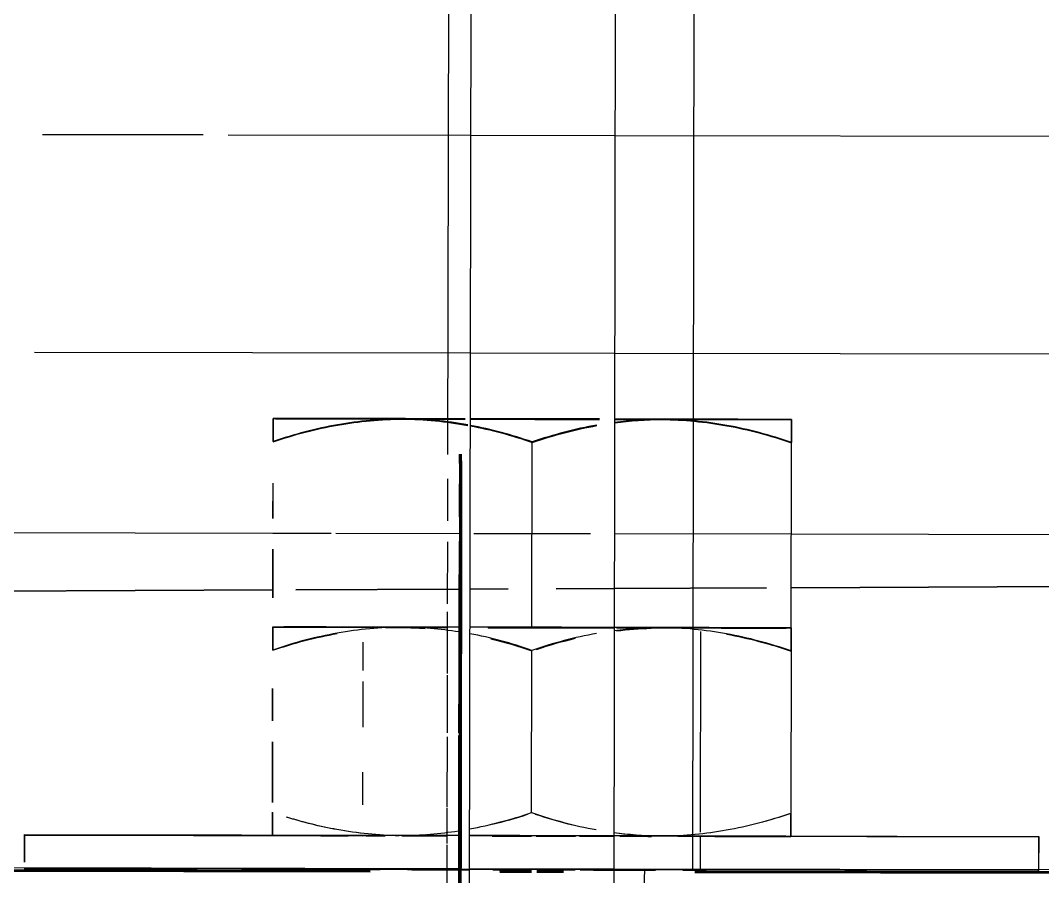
# Model space of a CAD drawing. Header units: metres. Extents: x -354 to -91, y 3 to 562.
# Drawn here: x -224.0446 to -223.9539, y 509.6178 to 509.6938 of the extents above; entities that cross this region are included whole.
import ezdxf

# ---------------------------------------------------------------- set-up
doc = ezdxf.new("R2010")
doc.units = ezdxf.units.M
doc.layers.add('A-GENM', color=7, linetype='Continuous', lineweight=25)

# ---------------------------------------------------------------- blocks, each defined once
blk = doc.blocks.new('T2DPAA-T2D-C3S-RW-M2D-100010_dwg-40802999-DRG-2873034 - CONSTRUCTION SEQUENCE STAGE A8')
at = {"color": 254, "lineweight": 25, "true_color": 0xd0d0d0}
for p, q in [((26.87059, -639.740312), (26.860722, -639.702916)), ((26.873854, -639.752683), (26.87059, -639.740312)), ((26.921536, -639.933394), (26.873854, -639.752683))]:
    blk.add_line(p, q, dxfattribs=at)
blk = doc.blocks.new('T2DPAA-T2D-PWC-RW-M2D-100010_RoadDesign_rvt-1-DRG-2873034 - CONSTRUCTION SEQUENCE STAGE A8')
at = {"color": 254, "lineweight": 25, "true_color": 0xd0d0d0, "rotation": 75.11694444444437}
blk.add_blockref('T2DPAA-T2D-C3S-RW-M2D-100010_dwg-40802999-DRG-2873034 - CONSTRUCTION SEQUENCE STAGE A8', (-1722.337041, 648.010456), dxfattribs=at)
blk = doc.blocks.new('T2D Feature Wall Adaptive V6 - 1_160 Slope-67396104-DRG-2873034 - CONSTRUCTION SEQUENCE STAGE A8')
at = {"layer": 'A-GENM', "color": 253, "true_color": 0xa3a3a3}
for p, q in [((-0.025352, 0.356558), (-0.025335, 0.526335)), ((0.009996, 0.372267), (0.009996, 0.476267)), ((0.009996, 0.356562), (0.009996, 0.372267)), ((-0.025353, 0.343767), (-0.025352, 0.356558)), ((0.009996, 0.344092), (0.009996, 0.354441)), ((-0.025355, 0.322228), (-0.025353, 0.343767)), ((0.009996, 0.331862), (0.009996, 0.342792)), ((0.009996, 0.326267), (0.009996, 0.331446)), ((0.009996, 0.290926), (0.009996, 0.326267)), ((-0.025357, 0.305748), (-0.025355, 0.320004))]:
    blk.add_line(p, q, dxfattribs=at)
blk = doc.blocks.new('Adaptive point Fascia Panel Bracket - Type T04-68494825-DRG-2873034 - CONSTRUCTION SEQUENCE STAGE A8')
at = {"layer": 'A-GENM', "color": 253, "true_color": 0xa3a3a3}
for p, q in [((-1097.151598, 509.639893), (-1097.151568, 509.656339)), ((-1097.151594, 509.639893), (-1097.151565, 509.656291)), ((-1097.128597, 509.63984), (-1097.128568, 509.656286)), ((-1097.128595, 509.63984), (-1097.128566, 509.656262)), ((-1097.174574, 509.652674), (-1097.17458, 509.649553)), ((-1097.174578, 509.649553), (-1097.174572, 509.652674)), ((-1097.174584, 509.64682), (-1097.174592, 509.642508)), ((-1097.17459, 509.642508), (-1097.174583, 509.64682)), ((-1097.174597, 509.639922), (-1097.174595, 509.639898)), ((-1097.158081, 509.639901), (-1097.174597, 509.639922)), ((-1097.174595, 509.639898), (-1097.166596, 509.63988)), ((-1097.164586, 509.639875), (-1097.162203, 509.639869)), ((-1097.151598, 509.639893), (-1097.157099, 509.6399)), ((-1097.155477, 509.639854), (-1097.151598, 509.639845)), ((-1097.144302, 509.639876), (-1097.151598, 509.639893)), ((-1097.151594, 509.639845), (-1097.147715, 509.63984)), ((-1097.147713, 509.63984), (-1097.144302, 509.639836)), ((-1097.128597, 509.63984), (-1097.144302, 509.639876)), ((-1097.144095, 509.639836), (-1097.14099, 509.639832)), ((-1097.140989, 509.639832), (-1097.138606, 509.639829)), ((-1097.136596, 509.639826), (-1097.128597, 509.639816)), ((-1097.128595, 509.639816), (-1097.128597, 509.63984)), ((-1097.136628, 509.62169), (-1097.136597, 509.639527)), ((-1097.166598, 509.638558), (-1097.166603, 509.636049)), ((-1097.151627, 509.623447), (-1097.151601, 509.637839)), ((-1097.151623, 509.623447), (-1097.151598, 509.637791)), ((-1097.1286, 509.637786), (-1097.128626, 509.623395)), ((-1097.128599, 509.637762), (-1097.128624, 509.623395)), ((-1097.174606, 509.63446), (-1097.174612, 509.631574)), ((-1097.17461, 509.631574), (-1097.174605, 509.634461)), ((-1097.166604, 509.635074), (-1097.166612, 509.631022)), ((-1097.174615, 509.629726), (-1097.174624, 509.624331)), ((-1097.174623, 509.624331), (-1097.174613, 509.629726)), ((-1097.166619, 509.627027), (-1097.166624, 509.624122)), ((-1097.196632, 509.62149), (-1097.196636, 509.619031)), ((-1097.196632, 509.62149), (-1097.15812, 509.621421)), ((-1097.196626, 509.621408), (-1097.196632, 509.62149)), ((-1097.19663, 509.619031), (-1097.196626, 509.621408)), ((-1097.166664, 509.621355), (-1097.196626, 509.621408)), ((-1097.157132, 509.62142), (-1097.144333, 509.621397)), ((-1097.15163, 509.621328), (-1097.15511, 509.621335)), ((-1097.147748, 509.621321), (-1097.151227, 509.621328)), ((-1097.144333, 509.621315), (-1097.147373, 509.621321)), ((-1097.144333, 509.621397), (-1097.106632, 509.62133)), ((-1097.141023, 509.62131), (-1097.143808, 509.621314)), ((-1097.106632, 509.621248), (-1097.13714, 509.621303)), ((-1097.136634, 509.61841), (-1097.136629, 509.621383)), ((-1097.106632, 509.62133), (-1097.106637, 509.618357)), ((-1097.106626, 509.621248), (-1097.106632, 509.62133)), ((-1097.106631, 509.618357), (-1097.106626, 509.621248)), ((-1097.158126, 509.618449), (-1097.236639, 509.618588)), ((-1097.165942, 509.618141), (-1097.23663, 509.618266)), ((-1097.236405, 509.618366), (-1097.165942, 509.618241)), ((-1097.165943, 509.618303), (-1097.236264, 509.618428)), ((-1097.196637, 509.61849), (-1097.196631, 509.618408)), ((-1097.158126, 509.618421), (-1097.196637, 509.61849)), ((-1097.196631, 509.618408), (-1097.165943, 509.618354)), ((-1097.162635, 509.618401), (-1097.162633, 509.618376)), ((-1097.144338, 509.618424), (-1097.157138, 509.618447)), ((-1097.144338, 509.618397), (-1097.157138, 509.61842)), ((-1097.15448, 509.618333), (-1097.151635, 509.618328)), ((-1097.151635, 509.618278), (-1097.154467, 509.618283)), ((-1097.154456, 509.61822), (-1097.151635, 509.618215)), ((-1097.151636, 509.618115), (-1097.154439, 509.61812)), ((-1097.151168, 509.618328), (-1097.148786, 509.618323)), ((-1097.148786, 509.618273), (-1097.151167, 509.618277)), ((-1097.151165, 509.618214), (-1097.148786, 509.61821)), ((-1097.148786, 509.61811), (-1097.151163, 509.618114)), ((-1096.916639, 509.618019), (-1097.144338, 509.618424)), ((-1097.141049, 509.618391), (-1097.144338, 509.618397)), ((-1097.106637, 509.61833), (-1097.141049, 509.618391)), ((-1097.140633, 509.618337), (-1097.140635, 509.618362)), ((-1097.137146, 509.618303), (-1097.106631, 509.618248)), ((-1097.03623, 509.618072), (-1097.137146, 509.618252)), ((-1097.137146, 509.618189), (-1097.015943, 509.617974)), ((-1097.015942, 509.617874), (-1097.137146, 509.618089)), ((-1097.106631, 509.618248), (-1097.106637, 509.61833))]:
    blk.add_line(p, q, dxfattribs=at)
for centre, major_axis, start_param, end_param in [((-1097.151563, 509.658369), (-0.023, 0.000041), 6.021451, 6.281616), ((-1097.151563, 509.658369), (-0.023, 0.000041), 0.000065, 0.261865), ((-1097.151563, 509.658369), (-0.023, 0.000041), 5.759652, 6.021451), ((-1097.151563, 509.658369), (-0.023, 0.000041), 0.261865, 0.523664), ((-1097.151563, 509.658369), (-0.023, 0.000041), 5.497852, 5.759652), ((-1097.151563, 509.658369), (-0.023, 0.000041), 0.523664, 0.785463), ((-1097.151563, 509.658369), (-0.023, 0.000041), 5.236053, 5.497852), ((-1097.151563, 509.658369), (-0.023, 0.000041), 0.785463, 1.047263), ((-1097.151563, 509.658369), (-0.023, 0.000041), 5.141965, 5.236053), ((-1097.151563, 509.658369), (-0.023, 0.000041), 1.047263, 1.141227), ((-1097.151563, 509.658369), (-0.023, 0.000041), 4.974254, 5.141965), ((-1097.151563, 509.658369), (-0.023, 0.000041), 1.141227, 1.309062), ((-1097.151563, 509.658369), (-0.023, 0.000041), 4.450655, 4.954377), ((-1097.151563, 509.658369), (-0.023, 0.000041), 1.328811, 1.832661), ((-1097.151563, 509.658369), (-0.023, 0.000041), 1.895816, 2.09446), ((-1097.151563, 509.658369), (-0.023, 0.000041), 4.188856, 4.387367), ((-1097.151563, 509.658369), (-0.023, 0.000041), 3.927056, 4.188856), ((-1097.151563, 509.658369), (-0.023, 0.000041), 2.09446, 2.35626), ((-1097.151563, 509.658369), (-0.023, 0.000041), 3.665257, 3.927056), ((-1097.151563, 509.658369), (-0.023, 0.000041), 2.35626, 2.618059), ((-1097.151563, 509.658369), (-0.023, 0.000041), 3.403457, 3.665257), ((-1097.151563, 509.658369), (-0.023, 0.000041), 2.618059, 2.879859), ((-1097.151563, 509.658369), (-0.023, 0.000041), 3.143162, 3.403457), ((-1097.151563, 509.658369), (-0.023, 0.000041), 2.879859, 3.141658), ((-1097.151596, 509.639869), (-0.023, 0.000041), 6.021451, 6.281616), ((-1097.151596, 509.639869), (-0.023, 0.000041), 0.000065, 0.261865), ((-1097.151596, 509.639869), (-0.023, 0.000041), 5.759652, 6.021451), ((-1097.151596, 509.639869), (-0.023, 0.000041), 0.261865, 0.523664), ((-1097.151596, 509.639869), (-0.023, 0.000041), 5.497852, 5.759652), ((-1097.151596, 509.639869), (-0.023, 0.000041), 0.523664, 0.785463), ((-1097.151596, 509.639869), (-0.023, 0.000041), 5.236053, 5.497852), ((-1097.151596, 509.639869), (-0.015, 0.000027), 5.759652, 6.283185), ((-1097.151596, 509.639869), (-0.015, 0.000027), 6.021451, 6.283185), ((-1097.151596, 509.639869), (-0.015, 0.000027), 0.000065, 0.261865), ((-1097.151596, 509.639869), (-0.015, 0.000027), 0.000065, 0.261865), ((-1097.151596, 509.639869), (-0.015, 0.000027), 5.759652, 6.021451), ((-1097.151596, 509.639869), (-0.015, 0.000027), 0.261865, 0.523664), ((-1097.151596, 509.639869), (-0.015, 0.000027), 0.261865, 0.523664), ((-1097.151596, 509.639869), (-0.015, 0.000027), 5.497852, 5.759652), ((-1097.151596, 509.639869), (-0.015, 0.000027), 5.497852, 5.759652), ((-1097.151596, 509.639869), (-0.015, 0.000027), 0.523664, 0.785315), ((-1097.151596, 509.639869), (-0.015, 0.000027), 0.523664, 0.785315), ((-1097.151596, 509.639869), (-0.023, 0.000041), 5.140412, 5.236053), ((-1097.151596, 509.639869), (-0.023, 0.000041), 1.047263, 1.142779), ((-1097.151596, 509.639869), (-0.015, 0.000027), 5.236053, 5.497852), ((-1097.151596, 509.639869), (-0.015, 0.000027), 5.236053, 5.497852), ((-1097.151596, 509.639869), (-0.015, 0.000027), 0.785463, 1.047263), ((-1097.151596, 509.639869), (-0.015, 0.000027), 0.785463, 1.047263), ((-1097.151596, 509.639869), (-0.023, 0.000041), 4.999323, 5.140412), ((-1097.151596, 509.639869), (-0.023, 0.000041), 4.712464, 4.9544), ((-1097.151596, 509.639869), (-0.023, 0.000041), 1.400101, 1.570723), ((-1097.151596, 509.639869), (-0.015, 0.000027), 4.712504, 4.974254), ((-1097.151596, 509.639869), (-0.015, 0.000027), 4.712504, 4.974254), ((-1097.151596, 509.639869), (-0.015, 0.000027), 1.309062, 1.570683), ((-1097.151596, 509.639869), (-0.015, 0.000027), 1.309062, 1.570683), ((-1097.151596, 509.639869), (-0.023, 0.000041), 4.450655, 4.712454), ((-1097.151596, 509.639869), (-0.015, 0.000027), 4.450655, 4.712454), ((-1097.151596, 509.639869), (-0.015, 0.000027), 4.450655, 4.712454), ((-1097.151596, 509.639869), (-0.015, 0.000027), 1.570862, 1.832537), ((-1097.151596, 509.639869), (-0.015, 0.000027), 1.570862, 1.832537), ((-1097.151596, 509.639869), (-0.023, 0.000041), 1.570862, 1.741497), ((-1097.151596, 509.639869), (-0.015, 0.000027), 4.203681, 4.450655), ((-1097.151596, 509.639869), (-0.015, 0.000027), 4.203681, 4.450655), ((-1097.151596, 509.639869), (-0.015, 0.000027), 1.832661, 2.079511), ((-1097.151596, 509.639869), (-0.015, 0.000027), 1.832661, 2.079511), ((-1097.151596, 509.639869), (-0.023, 0.000041), 4.188856, 4.387279), ((-1097.151596, 509.639869), (-0.015, 0.000027), 3.665257, 4.188856), ((-1097.151596, 509.639869), (-0.015, 0.000027), 3.665257, 4.188856), ((-1097.151596, 509.639869), (-0.015, 0.000027), 2.09446, 2.356146), ((-1097.151596, 509.639869), (-0.015, 0.000027), 2.09446, 2.356146), ((-1097.151596, 509.639869), (-0.023, 0.000041), 1.905654, 2.052203), ((-1097.151596, 509.639869), (-0.015, 0.000027), 2.35626, 2.617954), ((-1097.151596, 509.639869), (-0.015, 0.000027), 2.35626, 2.617954), ((-1097.151596, 509.639869), (-0.023, 0.000041), 3.927056, 4.188856), ((-1097.151596, 509.639869), (-0.015, 0.000027), 3.141658, 3.665257), ((-1097.151596, 509.639869), (-0.015, 0.000027), 3.141658, 3.665257), ((-1097.151596, 509.639869), (-0.015, 0.000027), 2.618059, 2.879859), ((-1097.151596, 509.639869), (-0.015, 0.000027), 2.618059, 2.879859), ((-1097.151596, 509.639869), (-0.015, 0.000027), 2.879859, 3.141593), ((-1097.151596, 509.639869), (-0.015, 0.000027), 2.879859, 3.141593), ((-1097.151596, 509.639869), (-0.023, 0.000041), 3.143162, 3.927056), ((-1097.151596, 509.639869), (-0.023, 0.000041), 2.35626, 2.618059), ((-1097.151596, 509.639869), (-0.023, 0.000041), 2.618059, 2.879859), ((-1097.151596, 509.639869), (-0.023, 0.000041), 2.879859, 3.141658), ((-1097.151629, 509.621369), (-0.023, 0.000041), 6.021451, 6.283251), ((-1097.151629, 509.621369), (-0.023, 0.000041), 0.001569, 0.261865), ((-1097.151629, 509.621369), (-0.023, 0.000041), 5.759652, 6.021451), ((-1097.151629, 509.621369), (-0.023, 0.000041), 0.261865, 0.523664), ((-1097.151629, 509.621369), (-0.023, 0.000041), 5.497852, 5.759652), ((-1097.151629, 509.621369), (-0.023, 0.000041), 0.523664, 0.785463), ((-1097.151629, 509.621369), (-0.023, 0.000041), 5.236053, 5.466355), ((-1097.151629, 509.621369), (-0.0155, 0.000028), 6.021451, 6.283185), ((-1097.151629, 509.621369), (-0.0155, 0.000028), 0.000065, 0.261865), ((-1097.151629, 509.621369), (-0.015, 0.000027), 5.759652, 6.283185), ((-1097.151629, 509.621369), (-0.015, 0.000027), 0.000065, 0.261865), ((-1097.151629, 509.621369), (-0.0155, 0.000028), 5.759652, 6.021451), ((-1097.151629, 509.621369), (-0.0155, 0.000028), 0.261865, 0.523664), ((-1097.151629, 509.621369), (-0.015, 0.000027), 0.261865, 0.523664), ((-1097.151629, 509.621369), (-0.0155, 0.000028), 5.497852, 5.759652), ((-1097.151629, 509.621369), (-0.015, 0.000027), 5.497852, 5.759652), ((-1097.151629, 509.621369), (-0.023, 0.000041), 5.13886, 5.236053), ((-1097.151629, 509.621369), (-0.023, 0.000041), 1.047263, 1.144332), ((-1097.151629, 509.621369), (-0.0155, 0.000028), 5.236053, 5.497852), ((-1097.151629, 509.621369), (-0.0155, 0.000028), 0.785463, 1.047263), ((-1097.151629, 509.621369), (-0.015, 0.000027), 5.236053, 5.497852), ((-1097.151629, 509.621369), (-0.015, 0.000027), 0.785463, 1.047263), ((-1097.151629, 509.621369), (-0.023, 0.000041), 4.999618, 5.13886), ((-1097.151629, 509.621369), (-0.023, 0.000041), 4.712454, 4.954424), ((-1097.151629, 509.621369), (-0.0155, 0.000028), 4.712454, 4.974254), ((-1097.151629, 509.621369), (-0.015, 0.000027), 4.712454, 4.974254), ((-1097.151629, 509.621369), (-0.023, 0.000041), 1.417695, 1.570752), ((-1097.151629, 509.621369), (-0.0155, 0.000028), 1.343604, 1.570732), ((-1097.151629, 509.621369), (-0.015, 0.000027), 1.33603, 1.570729), ((-1097.151629, 509.621369), (-0.023, 0.000041), 4.450655, 4.712454), ((-1097.151629, 509.621369), (-0.0155, 0.000028), 4.450655, 4.712452), ((-1097.151629, 509.621369), (-0.015, 0.000027), 4.450655, 4.712454), ((-1097.151629, 509.621369), (-0.015, 0.000027), 1.597827, 1.832533), ((-1097.151629, 509.621369), (-0.0155, 0.000028), 1.596956, 1.82409), ((-1097.151629, 509.621369), (-0.023, 0.000041), 1.588432, 1.741494), ((-1097.151629, 509.621369), (-0.015, 0.000027), 4.203546, 4.450655), ((-1097.151629, 509.621369), (-0.0155, 0.000028), 4.220578, 4.450655), ((-1097.151629, 509.621369), (-0.0155, 0.000028), 1.849687, 2.062614), ((-1097.151629, 509.621369), (-0.015, 0.000027), 1.859621, 2.079646), ((-1097.151629, 509.621369), (-0.023, 0.000041), 4.188856, 4.387191), ((-1097.151629, 509.621369), (-0.015, 0.000027), 3.665257, 4.188856), ((-1097.151629, 509.621369), (-0.0155, 0.000028), 3.665257, 4.188856), ((-1097.151629, 509.621369), (-0.0155, 0.000028), 2.100151, 2.32731), ((-1097.151629, 509.621369), (-0.015, 0.000027), 2.121411, 2.356143), ((-1097.151629, 509.621369), (-0.023, 0.000041), 1.920753, 2.052201), ((-1097.151629, 509.621369), (-0.023, 0.000041), 3.665257, 4.188856), ((-1097.151629, 509.621369), (-0.015, 0.000027), 3.141658, 3.665257), ((-1097.151629, 509.621369), (-0.015, 0.000027), 2.618059, 2.879859), ((-1097.151629, 509.621369), (-0.0155, 0.000028), 3.141658, 3.665257), ((-1097.151629, 509.621369), (-0.0155, 0.000028), 2.618059, 2.879859), ((-1097.151629, 509.621369), (-0.015, 0.000027), 2.879859, 3.141593), ((-1097.151629, 509.621369), (-0.0155, 0.000028), 2.879859, 3.141593), ((-1097.151629, 509.621369), (-0.023, 0.000041), 2.35626, 3.140024), ((-1097.151629, 509.621369), (-0.023, 0.000041), 3.141658, 3.665257), ((-1097.151634, 509.618369), (-0.0155, 0.000028), 5.759652, 6.283185), ((-1097.151634, 509.618369), (-0.0155, 0.000028), 0.000065, 0.261865), ((-1097.151634, 509.618369), (-0.0155, 0.000028), 0.261865, 0.523664), ((-1097.151634, 509.618369), (-0.0155, 0.000028), 5.497852, 5.759652), ((-1097.151635, 509.618382), (-0.011, 0.00002), 6.021451, 6.283185), ((-1097.151633, 509.618356), (-0.011, 0.00002), 0.000065, 0.261865), ((-1097.151634, 509.618369), (-0.0155, 0.000028), 5.236053, 5.497852), ((-1097.151634, 509.618369), (-0.0155, 0.000028), 0.785463, 1.047263), ((-1097.151635, 509.618382), (-0.011, 0.00002), 5.759652, 6.021451), ((-1097.151633, 509.618356), (-0.011, 0.00002), 0.261865, 0.523664), ((-1097.151635, 509.618382), (-0.011, 0.00002), 5.236053, 5.759652), ((-1097.151633, 509.618356), (-0.011, 0.00002), 0.523664, 0.785464), ((-1097.151633, 509.618356), (-0.011, 0.00002), 0.785463, 1.047263), ((-1097.151635, 509.618382), (-0.011, 0.00002), 4.974254, 5.236053), ((-1097.151634, 509.618369), (-0.0155, 0.000028), 4.712454, 4.974254), ((-1097.151634, 509.618369), (-0.0155, 0.000028), 1.34785, 1.570732), ((-1097.151635, 509.618382), (-0.011, 0.00002), 4.712454, 4.974254), ((-1097.151633, 509.618356), (-0.011, 0.00002), 1.309062, 1.570621), ((-1097.151635, 509.618382), (-0.011, 0.00002), 4.188856, 4.712454), ((-1097.151634, 509.618369), (-0.0155, 0.000028), 4.220557, 4.712452), ((-1097.151634, 509.618369), (-0.0155, 0.000028), 1.601202, 1.82409), ((-1097.151633, 509.618356), (-0.011, 0.00002), 1.613574, 1.832661), ((-1097.151634, 509.618369), (-0.0155, 0.000028), 1.853933, 2.062635), ((-1097.151635, 509.618382), (-0.011, 0.00002), 3.927056, 4.188856), ((-1097.151633, 509.618356), (-0.011, 0.00002), 2.09446, 2.35626), ((-1097.151635, 509.618382), (-0.011, 0.00002), 3.665257, 3.927056), ((-1097.151633, 509.618356), (-0.011, 0.00002), 2.35626, 2.618059), ((-1097.151634, 509.618369), (-0.0155, 0.000028), 2.104398, 2.32561), ((-1097.151635, 509.618382), (-0.011, 0.00002), 3.403457, 3.665257), ((-1097.151633, 509.618356), (-0.011, 0.00002), 2.618059, 2.879859), ((-1097.151635, 509.618382), (-0.011, 0.00002), 3.141658, 3.403457), ((-1097.151633, 509.618356), (-0.011, 0.00002), 2.879859, 3.141593), ((-1097.151634, 509.618369), (-0.0155, 0.000028), 3.665257, 3.927056), ((-1097.151634, 509.618369), (-0.0155, 0.000028), 3.403457, 3.665257), ((-1097.151634, 509.618369), (-0.0155, 0.000028), 2.618059, 2.879859), ((-1097.151634, 509.618369), (-0.0155, 0.000028), 3.141658, 3.403457), ((-1097.151634, 509.618369), (-0.0155, 0.000028), 2.879859, 3.141593)]:
    blk.add_ellipse(centre, major_axis=major_axis, ratio=0.000906, start_param=start_param, end_param=end_param, dxfattribs=at)
for points in [[(-1097.174568, 509.656368), (-1097.174566, 509.657028), (-1097.174565, 509.657529), (-1097.174564, 509.657869)], [(-1097.168839, 509.657868), (-1097.170757, 509.657528), (-1097.172666, 509.657028), (-1097.174568, 509.656368)], [(-1097.174564, 509.657857), (-1097.174564, 509.657513), (-1097.174565, 509.657008), (-1097.174566, 509.656344)], [(-1097.174566, 509.656344), (-1097.172664, 509.657002), (-1097.170755, 509.6575), (-1097.168837, 509.657838)], [(-1097.174564, 509.657869), (-1097.174564, 509.65821), (-1097.174563, 509.65839), (-1097.174563, 509.65841)], [(-1097.174563, 509.65841), (-1097.174563, 509.658386), (-1097.174563, 509.658202), (-1097.174564, 509.657857)], [(-1097.163064, 509.658408), (-1097.164997, 509.658388), (-1097.166922, 509.658208), (-1097.168839, 509.657868)], [(-1097.168837, 509.657838), (-1097.16692, 509.658176), (-1097.164995, 509.658354), (-1097.163062, 509.658371)], [(-1097.157291, 509.657854), (-1097.159207, 509.658198), (-1097.161131, 509.658383), (-1097.163064, 509.658408)], [(-1097.163062, 509.658371), (-1097.161129, 509.658345), (-1097.159204, 509.658158), (-1097.157288, 509.657811)], [(-1097.157066, 509.65777), (-1097.155224, 509.657425), (-1097.153391, 509.656932), (-1097.151565, 509.656291)], [(-1097.151568, 509.656339), (-1097.153393, 509.656978), (-1097.155225, 509.657469), (-1097.157065, 509.657812)], [(-1097.14584, 509.657833), (-1097.147757, 509.657495), (-1097.149667, 509.656997), (-1097.151568, 509.656339)], [(-1097.151565, 509.656291), (-1097.149664, 509.656951), (-1097.147754, 509.657451), (-1097.145837, 509.657791)], [(-1097.140064, 509.658367), (-1097.141472, 509.658354), (-1097.142876, 509.658256), (-1097.144276, 509.658073)], [(-1097.144276, 509.658032), (-1097.142875, 509.658217), (-1097.141471, 509.658316), (-1097.140062, 509.658331)], [(-1097.134291, 509.657807), (-1097.136207, 509.658153), (-1097.138131, 509.65834), (-1097.140064, 509.658367)], [(-1097.140062, 509.658331), (-1097.138129, 509.658306), (-1097.136205, 509.658121), (-1097.134289, 509.657777)], [(-1097.128568, 509.656286), (-1097.130467, 509.656953), (-1097.132375, 509.65746), (-1097.134291, 509.657807)], [(-1097.134289, 509.657777), (-1097.132373, 509.657432), (-1097.130465, 509.656927), (-1097.128566, 509.656262)], [(-1097.128564, 509.657787), (-1097.128565, 509.657447), (-1097.128566, 509.656947), (-1097.128568, 509.656286)], [(-1097.128566, 509.656262), (-1097.128565, 509.656926), (-1097.128564, 509.657431), (-1097.128564, 509.657775)], [(-1097.128564, 509.657775), (-1097.128563, 509.65812), (-1097.128563, 509.658304), (-1097.128563, 509.658328)], [(-1097.128563, 509.658328), (-1097.128563, 509.658308), (-1097.128564, 509.658128), (-1097.128564, 509.657787)], [(-1097.163097, 509.639908), (-1097.16503, 509.639888), (-1097.16888, 509.639528), (-1097.172699, 509.638528), (-1097.1746, 509.637868)], [(-1097.174597, 509.639369), (-1097.174597, 509.63971), (-1097.174596, 509.63989), (-1097.174596, 509.63991)], [(-1097.174596, 509.63991), (-1097.174596, 509.639886), (-1097.174596, 509.639702), (-1097.174596, 509.639357)], [(-1097.15808, 509.639481), (-1097.159746, 509.639744), (-1097.161418, 509.639886), (-1097.163097, 509.639908)], [(-1097.163095, 509.639872), (-1097.162417, 509.639862), (-1097.161741, 509.639833), (-1097.161065, 509.639785)], [(-1097.140097, 509.639867), (-1097.141505, 509.639854), (-1097.142908, 509.639756), (-1097.144307, 509.639573)], [(-1097.144095, 509.63956), (-1097.143069, 509.639689), (-1097.142039, 509.639772), (-1097.141008, 509.639809)], [(-1097.134324, 509.639307), (-1097.13624, 509.639653), (-1097.138164, 509.63984), (-1097.140097, 509.639867)], [(-1097.128597, 509.639275), (-1097.128596, 509.63962), (-1097.128596, 509.639804), (-1097.128596, 509.639828)], [(-1097.128596, 509.639828), (-1097.128596, 509.639808), (-1097.128597, 509.639628), (-1097.128597, 509.639288)], [(-1097.1746, 509.637868), (-1097.174599, 509.638528), (-1097.174598, 509.639029), (-1097.174597, 509.639369)], [(-1097.174596, 509.639357), (-1097.174597, 509.639013), (-1097.174598, 509.638508), (-1097.174599, 509.637844)], [(-1097.174599, 509.637844), (-1097.172697, 509.638502), (-1097.170788, 509.639), (-1097.16887, 509.639338)], [(-1097.151601, 509.637839), (-1097.153426, 509.638478), (-1097.155259, 509.638969), (-1097.157099, 509.639312)], [(-1097.155242, 509.638872), (-1097.154024, 509.638576), (-1097.152809, 509.638216), (-1097.151598, 509.637791)], [(-1097.145873, 509.639333), (-1097.14779, 509.638995), (-1097.1497, 509.638497), (-1097.151601, 509.637839)], [(-1097.151189, 509.63793), (-1097.150036, 509.638316), (-1097.14888, 509.638644), (-1097.147722, 509.638912)], [(-1097.1286, 509.637786), (-1097.1305, 509.638453), (-1097.132407, 509.63896), (-1097.134324, 509.639307)], [(-1097.134321, 509.639277), (-1097.132405, 509.638932), (-1097.130498, 509.638427), (-1097.128599, 509.637762)], [(-1097.128597, 509.639288), (-1097.128598, 509.638947), (-1097.128599, 509.638447), (-1097.1286, 509.637786)], [(-1097.128599, 509.637762), (-1097.128598, 509.638427), (-1097.128597, 509.638931), (-1097.128597, 509.639275)], [(-1097.174628, 509.621963), (-1097.174628, 509.622307), (-1097.174627, 509.622812), (-1097.174626, 509.623476)], [(-1097.174624, 509.623452), (-1097.174626, 509.622792), (-1097.174627, 509.622291), (-1097.174627, 509.621951)], [(-1097.15713, 509.621988), (-1097.155289, 509.622326), (-1097.153454, 509.622813), (-1097.151627, 509.623447)], [(-1097.151627, 509.623447), (-1097.149728, 509.62278), (-1097.14782, 509.622274), (-1097.145904, 509.621927)], [(-1097.134355, 509.6219), (-1097.132437, 509.622238), (-1097.130528, 509.622736), (-1097.128626, 509.623395)], [(-1097.128624, 509.62337), (-1097.130526, 509.62271), (-1097.132435, 509.62221), (-1097.134352, 509.62187)], [(-1097.128626, 509.623395), (-1097.128627, 509.62273), (-1097.128628, 509.622225), (-1097.128628, 509.621881)], [(-1097.128627, 509.621869), (-1097.128627, 509.622209), (-1097.128626, 509.62271), (-1097.128624, 509.62337)], [(-1097.168901, 509.621932), (-1097.170397, 509.622202), (-1097.171887, 509.62257), (-1097.173372, 509.623036)], [(-1097.152029, 509.623261), (-1097.15306, 509.622917), (-1097.154092, 509.62262), (-1097.155127, 509.62237)], [(-1097.147977, 509.622322), (-1097.149077, 509.622587), (-1097.150174, 509.622905), (-1097.151268, 509.623277)], [(-1097.174629, 509.62141), (-1097.174629, 509.621434), (-1097.174629, 509.621618), (-1097.174628, 509.621963)], [(-1097.174627, 509.621951), (-1097.174628, 509.62161), (-1097.174629, 509.62143), (-1097.174629, 509.62141)], [(-1097.166123, 509.621542), (-1097.167051, 509.621634), (-1097.167977, 509.621764), (-1097.168901, 509.621932)], [(-1097.16313, 509.621408), (-1097.161453, 509.621425), (-1097.159782, 509.621562), (-1097.158117, 509.62182)], [(-1097.144337, 509.621679), (-1097.143019, 509.621501), (-1097.141696, 509.621398), (-1097.14037, 509.621371)], [(-1097.141026, 509.621354), (-1097.141959, 509.621389), (-1097.14289, 509.621463), (-1097.143819, 509.621573)], [(-1097.139888, 509.62137), (-1097.138036, 509.6214), (-1097.136192, 509.621576), (-1097.134355, 509.6219)], [(-1097.134352, 509.62187), (-1097.135278, 509.621706), (-1097.136205, 509.621579), (-1097.137133, 509.62149)], [(-1097.128628, 509.621881), (-1097.128629, 509.621537), (-1097.128629, 509.621352), (-1097.128629, 509.621328)], [(-1097.128629, 509.621328), (-1097.128629, 509.621348), (-1097.128628, 509.621529), (-1097.128627, 509.621869)], [(-1097.161065, 509.621451), (-1097.161752, 509.621404), (-1097.162439, 509.621378), (-1097.163128, 509.621372)]]:
    blk.add_open_spline(points, degree=3, dxfattribs=at)
blk.add_open_spline([(-1097.173293, 509.623036), (-1097.171835, 509.622584), (-1097.168542, 509.621778), (-1097.165224, 509.621448), (-1097.163372, 509.621412)], degree=3, knots=[0.1168515, 0.1168515, 0.1168515, 0.1168515, 0.5, 0.9791054, 0.9791054, 0.9791054, 0.9791054], dxfattribs=at)
blk = doc.blocks.new('Barrier-Precast-MPB-03-B - Typical-63995089-DRG-2873034 - CONSTRUCTION SEQUENCE STAGE A8')
at = {"layer": 'A-GENM', "color": 253, "true_color": 0xa3a3a3}
for p, q in [((-0.235522, 3.908914), (-0.527896, 3.908913)), ((-0.527949, 3.906893), (-0.39712, 3.906897)), ((-0.39496, 3.906897), (-0.391254, 3.906897)), ((-0.389378, 3.906897), (-0.383883, 3.906898)), ((-0.383168, 3.906898), (-0.377685, 3.906898)), ((-0.377552, 3.906898), (-0.372409, 3.906898)), ((-0.372073, 3.906898), (-0.36583, 3.906898)), ((-0.36574, 3.906898), (-0.362605, 3.906898)), ((-0.362474, 3.906898), (-0.35622, 3.906898))]:
    blk.add_line(p, q, dxfattribs=at)
for points, knots in [([(-0.397131, 3.908118), (-0.397057, 3.90812), (-0.396736, 3.908123), (-0.395884, 3.908128), (-0.39503, 3.908131), (-0.393958, 3.908135), (-0.392242, 3.908139), (-0.390103, 3.908143), (-0.387551, 3.908146), (-0.384719, 3.90815), (-0.382282, 3.908152), (-0.380517, 3.908154)], [-0.3333333, -0.3333333, -0.3333333, -0.3333333, -0.2777778, -0.25, -0.2222222, -0.1944444, -0.1666667, -0.1111111, -0.0833333, -0.0555556, 0, 0, 0, 0]), ([(-0.380517, 3.908154), (-0.37818, 3.908155), (-0.374576, 3.908158), (-0.369613, 3.908159), (-0.365735, 3.90816), (-0.361654, 3.90816), (-0.358318, 3.908159), (-0.355825, 3.908159), (-0.353368, 3.908158), (-0.350345, 3.908156), (-0.346937, 3.908154), (-0.343916, 3.908152), (-0.341169, 3.908149), (-0.338724, 3.908145), (-0.336632, 3.908142), (-0.334887, 3.908138), (-0.333473, 3.908134), (-0.332174, 3.908129), (-0.331264, 3.908123), (-0.33107, 3.908116), (-0.331602, 3.908111), (-0.33245, 3.908106), (-0.333301, 3.908103), (-0.334369, 3.9081), (-0.336079, 3.908095), (-0.33821, 3.908091), (-0.340757, 3.908088), (-0.343584, 3.908084), (-0.346018, 3.908082), (-0.347781, 3.90808)], [-1, -1, -1, -1, -0.930556, -0.895833, -0.861111, -0.826389, -0.791667, -0.774306, -0.756944, -0.722222, -0.6875, -0.652778, -0.618056, -0.583333, -0.548611, -0.513889, -0.479167, -0.444444, -0.388889, -0.333333, -0.277778, -0.25, -0.222222, -0.194444, -0.166667, -0.111111, -0.083333, -0.055556, 0, 0, 0, 0]), ([(-0.395891, 3.907978), (-0.396136, 3.907977), (-0.39687, 3.907973), (-0.397166, 3.907969), (-0.39716, 3.907966)], [0.55555556, 0.55555556, 0.55555556, 0.55555556, 0.58333333, 0.65277778, 0.65277778, 0.65277778, 0.65277778]), ([(-0.395889, 3.908104), (-0.396379, 3.908106), (-0.396984, 3.90811), (-0.397162, 3.908114), (-0.397161, 3.908116)], [-0.44444444, -0.44444444, -0.44444444, -0.44444444, -0.38888889, -0.34789906, -0.34789906, -0.34789906, -0.34789906]), ([(-0.39713, 3.907964), (-0.397101, 3.907964), (-0.396974, 3.907961), (-0.396539, 3.907958), (-0.395817, 3.907954), (-0.395229, 3.907952), (-0.394988, 3.907951)], [0.6666667, 0.6666667, 0.6666667, 0.6666667, 0.6875, 0.7222222, 0.7569444, 0.7777778, 0.7777778, 0.7777778, 0.7777778]), ([(-0.347781, 3.90808), (-0.350127, 3.908079), (-0.353741, 3.908077), (-0.35871, 3.908075), (-0.362588, 3.908074), (-0.366661, 3.908074), (-0.369991, 3.908075), (-0.372484, 3.908075), (-0.374941, 3.908076), (-0.377966, 3.908078), (-0.381378, 3.90808), (-0.384401, 3.908082), (-0.387149, 3.908085), (-0.389594, 3.908089), (-0.391688, 3.908092), (-0.393438, 3.908096), (-0.394857, 3.9081), (-0.395582, 3.908103), (-0.395889, 3.908104)], [-1, -1, -1, -1, -0.9305556, -0.8958333, -0.8611111, -0.8263889, -0.7916667, -0.7743056, -0.7569444, -0.7222222, -0.6875, -0.6527778, -0.6180556, -0.5833333, -0.5486111, -0.5138889, -0.4791667, -0.4444444, -0.4444444, -0.4444444, -0.4444444]), ([(-0.391245, 3.907991), (-0.391908, 3.90799), (-0.393118, 3.907987), (-0.394604, 3.907983), (-0.395448, 3.90798), (-0.395828, 3.907978), (-0.395888, 3.907978)], [0.4444444, 0.4444444, 0.4444444, 0.4444444, 0.4791667, 0.5138889, 0.5486111, 0.5554206, 0.5554206, 0.5554206, 0.5554206]), ([(-0.394988, 3.907951), (-0.394827, 3.907951), (-0.393914, 3.907948), (-0.392737, 3.907945), (-0.391612, 3.907943)], [0.77777778, 0.77777778, 0.77777778, 0.77777778, 0.79166667, 0.8525844, 0.8525844, 0.8525844, 0.8525844]), ([(-0.377722, 3.907928), (-0.376756, 3.907927), (-0.37501, 3.907926), (-0.373229, 3.907926), (-0.372438, 3.907926)], [0.02741438, 0.02741438, 0.02741438, 0.02741438, 0.05555556, 0.0777576, 0.0777576, 0.0777576, 0.0777576]), ([(-0.3722, 3.907926), (-0.372081, 3.907925), (-0.370971, 3.907925), (-0.369853, 3.907925), (-0.368833, 3.907925)], [0.07999384, 0.07999384, 0.07999384, 0.07999384, 0.08333333, 0.11111111, 0.11111111, 0.11111111, 0.11111111])]:
    blk.add_open_spline(points, degree=3, knots=knots, dxfattribs=at)
for points in [[(-0.397161, 3.908116), (-0.397161, 3.908117), (-0.397151, 3.908117), (-0.397131, 3.908118)], [(-0.39716, 3.907966), (-0.397158, 3.907966), (-0.397148, 3.907965), (-0.39713, 3.907964)], [(-0.383182, 3.908002), (-0.383985, 3.908001), (-0.385517, 3.907999), (-0.387649, 3.907997), (-0.389577, 3.907994), (-0.390714, 3.907992), (-0.391245, 3.907991)], [(-0.389424, 3.907939), (-0.387734, 3.907936), (-0.385772, 3.907934), (-0.383537, 3.907932)], [(-0.383529, 3.907932), (-0.382574, 3.907931), (-0.38157, 3.90793), (-0.380516, 3.90793)], [(-0.377927, 3.908006), (-0.378867, 3.908005), (-0.380698, 3.908004), (-0.382378, 3.908002), (-0.383182, 3.908002)], [(-0.380516, 3.90793), (-0.379599, 3.907929), (-0.378673, 3.907928), (-0.377738, 3.907928)], [(-0.372104, 3.908009), (-0.373103, 3.908008), (-0.375059, 3.908007), (-0.376988, 3.908006), (-0.377927, 3.908006)], [(-0.365835, 3.90801), (-0.366913, 3.90801), (-0.369064, 3.908009), (-0.371105, 3.908009), (-0.372104, 3.908009)], [(-0.368833, 3.907925), (-0.367812, 3.907925), (-0.366768, 3.907925), (-0.365705, 3.907925)], [(-0.359487, 3.90801), (-0.360508, 3.90801), (-0.362595, 3.90801), (-0.364757, 3.90801), (-0.365835, 3.90801)], [(-0.365705, 3.907925), (-0.364642, 3.907924), (-0.362477, 3.907925), (-0.359244, 3.907925), (-0.357202, 3.907926), (-0.356202, 3.907926)]]:
    blk.add_open_spline(points, degree=3, dxfattribs=at)
blk = doc.blocks.new('Barrier-Precast-MPB-03-B - Typical-63995157-DRG-2873034 - CONSTRUCTION SEQUENCE STAGE A8')
at = {"layer": 'A-GENM', "color": 253, "true_color": 0xa3a3a3}
for p, q in [((-0.360169, 0.01659), (-0.527245, 0.01661)), ((-0.527431, 0.009589), (-0.235394, 0.009584))]:
    blk.add_line(p, q, dxfattribs=at)
blk.add_open_spline([(-0.3577, 0.012302), (-0.357997, 0.012305), (-0.358715, 0.012313), (-0.359594, 0.012327), (-0.360077, 0.012341), (-0.360167, 0.012349), (-0.360172, 0.012353)], degree=3, knots=[-0.7777778, -0.7777778, -0.7777778, -0.7777778, -0.7569444, -0.7222222, -0.6875, -0.6666667, -0.6666667, -0.6666667, -0.6666667], dxfattribs=at)
blk = doc.blocks.new('T2DPAA-T2D-C3S-RS-M3D-100334_rvt-1-DRG-2873034 - CONSTRUCTION SEQUENCE STAGE A8')
at = {"layer": 'A-GENM', "color": 253, "true_color": 0xa3a3a3}
for p, q in [((-1097.17254, 509.643218), (-1097.158072, 509.643279)), ((-1097.158072, 509.643279), (-1097.17254, 509.643218)), ((-1097.157093, 509.643283), (-1097.153706, 509.643297)), ((-1097.153706, 509.643297), (-1097.157093, 509.643283)), ((-1097.149461, 509.643315), (-1097.144296, 509.643337)), ((-1097.144296, 509.643337), (-1097.149461, 509.643315)), ((-1097.144296, 509.643337), (-1097.130796, 509.643394)), ((-1097.130796, 509.643394), (-1097.144296, 509.643337)), ((-1097.12859, 509.643403), (-1097.02459, 509.64384)), ((-1097.02459, 509.64384), (-1097.12859, 509.643403)), ((-1097.214613, 509.643042), (-1097.174591, 509.64321)), ((-1097.174591, 509.64321), (-1097.214613, 509.643042))]:
    blk.add_line(p, q, dxfattribs=at)
at = {"layer": 'A-GENM', "color": 253, "lineweight": 25, "true_color": 0xa3a3a3}
for name, p, rotation in [('T2D Feature Wall Adaptive V6 - 1_160 Slope-67396104-DRG-2873034 - CONSTRUCTION SEQUENCE STAGE A8', (-1097.500831, 509.658831), 269.8981467655939), ('Barrier-Precast-MPB-03-B - Typical-63995089-DRG-2873034 - CONSTRUCTION SEQUENCE STAGE A8', (-1101.066697, 509.26517), 269.8962782569156), ('Barrier-Precast-MPB-03-B - Typical-63995157-DRG-2873034 - CONSTRUCTION SEQUENCE STAGE A8', (-1097.154522, 509.258214), 269.9048974705374)]:
    blk.add_blockref(name, p, dxfattribs=dict(at, rotation=rotation))
blk.add_blockref('Adaptive point Fascia Panel Bracket - Type T04-68494825-DRG-2873034 - CONSTRUCTION SEQUENCE STAGE A8', (0, 0), dxfattribs=at)

msp = doc.modelspace()

# ---------------------------------------------------------------- block references
at = {"lineweight": 5}
for name in ['T2DPAA-T2D-C3S-RS-M3D-100334_rvt-1-DRG-2873034 - CONSTRUCTION SEQUENCE STAGE A8', 'T2DPAA-T2D-PWC-RW-M2D-100010_RoadDesign_rvt-1-DRG-2873034 - CONSTRUCTION SEQUENCE STAGE A8']:
    msp.add_blockref(name, (873.152395, 0), dxfattribs=at)

doc.saveas('drawing.dxf')
